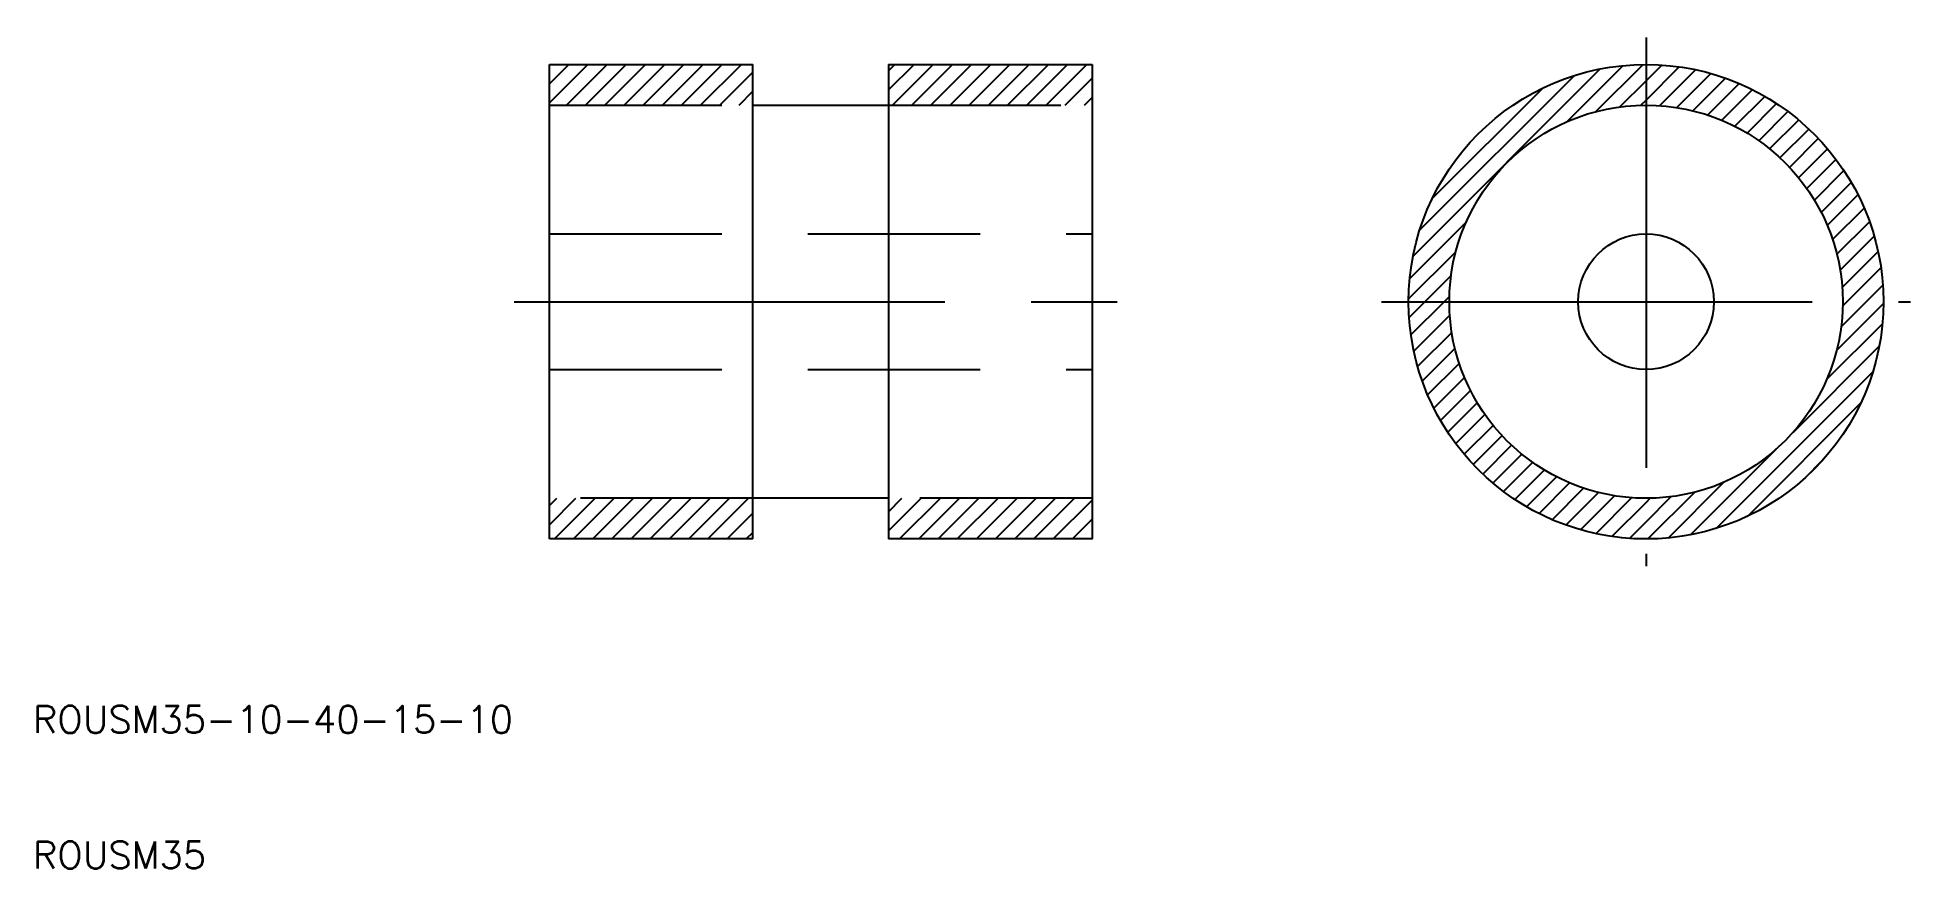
# Model space of a CAD drawing. Extents: x 10 to 148, y 10 to 71.
import ezdxf

# ---------------------------------------------------------------- set-up
doc = ezdxf.new("R2010")
doc.units = 0
doc.linetypes.add('CENTER', pattern=[50.8, 31.75, -6.35, 6.35, -6.35])
doc.linetypes.add('DASHED', pattern=[19.05, 12.7, -6.35])
doc.layers.get('0').update_dxf_attribs({"linetype": 'CONTINUOUS'})
doc.layers.add('CENTER', color=1, linetype='CENTER')
doc.styles.get("Standard").update_dxf_attribs({"font": 'txt.shx'})

# ---------------------------------------------------------------- blocks, each defined once
blk = doc.blocks.new('*X2')
at = {"color": 0, "linetype": 'CONTINUOUS'}
for p, q in [((48.08, 66.47), (50.92, 69.31)), ((48.08, 67.88), (49.51, 69.31)), ((48.08, 69.3), (48.09, 69.31)), ((49.33, 66.31), (52.33, 69.31)), ((50.75, 66.31), (53.75, 69.31)), ((52.16, 66.31), (55.16, 69.31)), ((53.58, 66.31), (56.58, 69.31)), ((54.99, 66.31), (57.99, 69.31)), ((56.41, 66.31), (59.41, 69.31)), ((57.82, 66.31), (60.82, 69.31)), ((59.23, 66.31), (62.23, 69.31)), ((73.08, 67.43), (74.96, 69.31)), ((73.08, 68.84), (73.55, 69.31)), ((73.38, 66.31), (76.38, 69.31)), ((74.79, 66.31), (77.79, 69.31)), ((76.2, 66.31), (79.2, 69.31)), ((77.62, 66.31), (80.62, 69.31)), ((79.03, 66.31), (82.03, 69.31)), ((80.45, 66.31), (83.45, 69.31)), ((81.86, 66.31), (84.86, 69.31)), ((83.28, 66.31), (86.28, 69.31)), ((84.69, 66.31), (87.69, 69.31)), ((123.05, 65.06), (127.2, 69.22)), ((125.22, 65.83), (128.7, 69.3)), ((128.92, 68.11), (130.08, 69.27)), ((128.92, 66.69), (131.36, 69.13)), ((60.65, 66.31), (63.08, 68.74)), ((86.1, 66.31), (88.08, 68.29)), ((111.75, 55.18), (125.55, 68.98)), ((112.23, 57.08), (123.65, 68.49)), ((126.99, 66.18), (128.92, 68.11)), ((129.91, 66.27), (132.56, 68.92)), ((131.18, 66.13), (133.69, 68.64)), ((132.36, 65.89), (134.77, 68.3)), ((133.46, 65.58), (135.78, 67.9)), ((62.06, 66.31), (63.08, 67.33)), ((87.52, 66.31), (88.08, 66.87)), ((113.16, 59.42), (121.3, 67.56)), ((128.53, 66.3), (128.92, 66.69)), ((134.49, 65.19), (136.75, 67.45)), ((135.46, 64.75), (137.67, 66.96)), ((136.37, 64.24), (138.54, 66.42)), ((137.23, 63.69), (139.38, 65.84)), ((138.03, 63.08), (140.17, 65.21)), ((138.79, 62.42), (140.91, 64.55)), ((139.5, 61.72), (141.62, 63.84)), ((140.16, 60.96), (142.29, 63.09)), ((140.77, 60.16), (142.92, 62.31)), ((141.33, 59.3), (143.5, 61.48)), ((141.83, 58.4), (144.04, 60.61)), ((142.28, 57.43), (144.54, 59.69)), ((142.67, 56.4), (144.99, 58.72)), ((111.5, 53.52), (115.66, 57.68)), ((142.99, 55.31), (145.39, 57.71)), ((143.23, 54.13), (145.74, 56.64)), ((111.42, 52.02), (114.9, 55.5)), ((143.38, 52.87), (146.02, 55.51)), ((143.73, 51.81), (146.24, 54.31)), ((112.62, 51.81), (114.55, 53.74)), ((145.14, 51.81), (146.37, 53.04)), ((111.46, 50.65), (112.62, 51.81)), ((111.59, 49.36), (114.03, 51.81)), ((114.03, 51.81), (114.42, 52.2)), ((142.97, 48.21), (146.42, 51.67)), ((143.3, 49.96), (145.14, 51.81)), ((143.41, 51.49), (143.73, 51.81)), ((111.8, 48.16), (114.45, 50.81)), ((142.23, 46.07), (146.34, 50.18)), ((112.08, 47.03), (114.6, 49.54)), ((112.42, 45.96), (114.83, 48.36)), ((139.78, 42.2), (146.11, 48.53)), ((112.82, 44.94), (115.15, 47.26)), ((113.27, 43.97), (115.53, 46.23)), ((134.08, 35.08), (145.64, 46.64)), ((113.76, 43.05), (115.98, 45.27)), ((114.3, 42.18), (116.48, 44.35)), ((136.39, 35.98), (144.74, 44.33)), ((114.89, 41.35), (117.03, 43.5)), ((115.51, 40.56), (117.64, 42.69)), ((116.18, 39.81), (118.3, 41.93)), ((116.88, 39.1), (119, 41.22)), ((117.63, 38.43), (119.76, 40.56)), ((132.2, 34.61), (138.53, 40.95)), ((140.59, 38.76), (141.96, 40.14)), ((118.42, 37.81), (120.56, 39.95)), ((119.25, 37.22), (121.42, 39.39)), ((120.12, 36.68), (122.33, 38.89)), ((48.08, 35.36), (50.03, 37.31)), ((48.08, 36.77), (48.62, 37.31)), ((48.45, 34.31), (51.45, 37.31)), ((49.86, 34.31), (52.86, 37.31)), ((51.28, 34.31), (54.28, 37.31)), ((52.69, 34.31), (55.69, 37.31)), ((54.1, 34.31), (57.1, 37.31)), ((55.52, 34.31), (58.52, 37.31)), ((56.93, 34.31), (59.93, 37.31)), ((58.35, 34.31), (61.35, 37.31)), ((59.76, 34.31), (62.76, 37.31)), ((73.08, 34.9), (75.49, 37.31)), ((73.08, 36.32), (74.07, 37.31)), ((73.9, 34.31), (76.9, 37.31)), ((75.32, 34.31), (78.32, 37.31)), ((76.73, 34.31), (79.73, 37.31)), ((78.15, 34.31), (81.15, 37.31)), ((79.56, 34.31), (82.56, 37.31)), ((80.97, 34.31), (83.97, 37.31)), ((82.39, 34.31), (85.39, 37.31)), ((83.8, 34.31), (86.8, 37.31)), ((121.03, 36.18), (123.29, 38.44)), ((122, 35.73), (124.32, 38.05)), ((123.01, 35.33), (125.42, 37.73)), ((124.08, 34.99), (126.59, 37.49)), ((125.21, 34.7), (127.85, 37.34)), ((128.92, 35.58), (130.76, 37.42)), ((128.92, 36.99), (129.23, 37.31)), ((129.06, 34.31), (132.51, 37.76)), ((130.55, 34.38), (134.65, 38.49)), ((61.18, 34.31), (63.08, 36.21)), ((85.22, 34.31), (88.08, 37.17)), ((126.41, 34.49), (128.92, 36.99)), ((62.59, 34.31), (63.08, 34.8)), ((86.63, 34.31), (88.08, 35.76)), ((127.69, 34.35), (128.92, 35.58)), ((88.05, 34.31), (88.08, 34.34))]:
    blk.add_line(p, q, dxfattribs=at)

msp = doc.modelspace()

# ---------------------------------------------------------------- linework, layer by layer
for p, q in [((48.08, 34.31), (48.08, 69.31)), ((48.08, 69.31), (63.08, 69.31)), ((63.08, 34.31), (63.08, 69.31)), ((73.08, 69.31), (73.08, 34.31)), ((73.08, 69.31), (88.08, 69.31)), ((88.08, 69.31), (88.08, 34.31)), ((63.08, 66.31), (73.08, 66.31)), ((73.08, 37.31), (63.08, 37.31)), ((63.08, 34.31), (48.08, 34.31)), ((88.08, 34.31), (73.08, 34.31))]:
    msp.add_line(p, q)
at = {"color": 3, "linetype": 'DASHED'}
for p, q in [((48.08, 66.31), (63.08, 66.31)), ((73.08, 66.31), (88.08, 66.31)), ((48.08, 56.81), (88.08, 56.81)), ((48.08, 46.81), (88.08, 46.81)), ((63.08, 37.31), (48.08, 37.31)), ((88.08, 37.31), (73.08, 37.31))]:
    msp.add_line(p, q, dxfattribs=at)
at = {"color": 7, "linetype": 'CONTINUOUS'}
for radius in [17.5, 14.5, 5]:
    msp.add_circle((128.92, 51.81), radius, dxfattribs=at)
at = {"layer": 'CENTER', "color": 1, "linetype": 'CENTER'}
for p, q in [((128.92, 71.31), (128.92, 32.31)), ((45.49, 51.81), (91.06, 51.81)), ((109.42, 51.81), (148.42, 51.81))]:
    msp.add_line(p, q, dxfattribs=at)

# ---------------------------------------------------------------- block references
at = {"color": 3, "linetype": 'CONTINUOUS'}
msp.add_blockref('*X2', (0, 0), dxfattribs=at)

# ---------------------------------------------------------------- texts
for s, p in [('ROUSM35-10-40-15-10', (10, 20)), ('ROUSM35', (10, 10))]:
    msp.add_text(s, height=2).set_placement(p)

doc.saveas('drawing.dxf')
